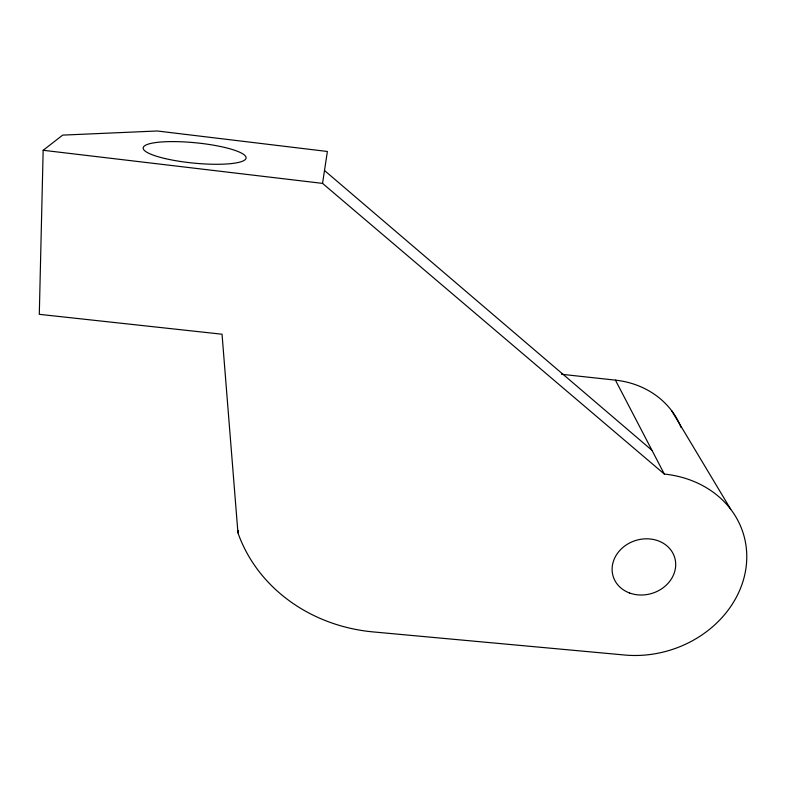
<?xml version="1.0" encoding="UTF-8"?>
<svg xmlns="http://www.w3.org/2000/svg" width="786" height="786" viewBox="0 0 786 786"><rect width="100%" height="100%" fill="white"/><g stroke="black" fill="none" stroke-linecap="round" stroke-linejoin="round"><path stroke-width="1.18" d="M43.161 150.283L39.3 314.331L222.035 334.217L237.952 532.888A160.766 144.988 -3 0 0 373.193 631.915L624.624 655.013A104.125 89.624 -17.4 0 0 744.843 574.33A104.125 89.624 -17.4 0 0 664.337 474.066L322.545 183.384L43.161 150.283L62.693 135.113L157.269 130.987L327.379 151.472L322.545 183.384M237.952 532.888L238.423 530.521M561.45 374.274L615.438 380.139A87.433 78.069 -18.9 0 1 681.128 427.643M324.5 170.513L651.967 450.309M671.617 410.665L730.705 509.259M615.438 380.139L664.337 474.066M629.645 593.017A32.167 27.677 -17.3 0 0 675.646 562.864A32.167 27.677 -17.3 0 0 626.413 544.845A32.167 27.677 -17.3 0 0 629.645 593.017M165.089 158.556A51.699 10.208 5.6 0 0 245.89 158.674A51.699 10.208 5.6 0 0 172.92 141.598A51.699 10.208 5.6 0 0 165.089 158.556"/></g></svg>
